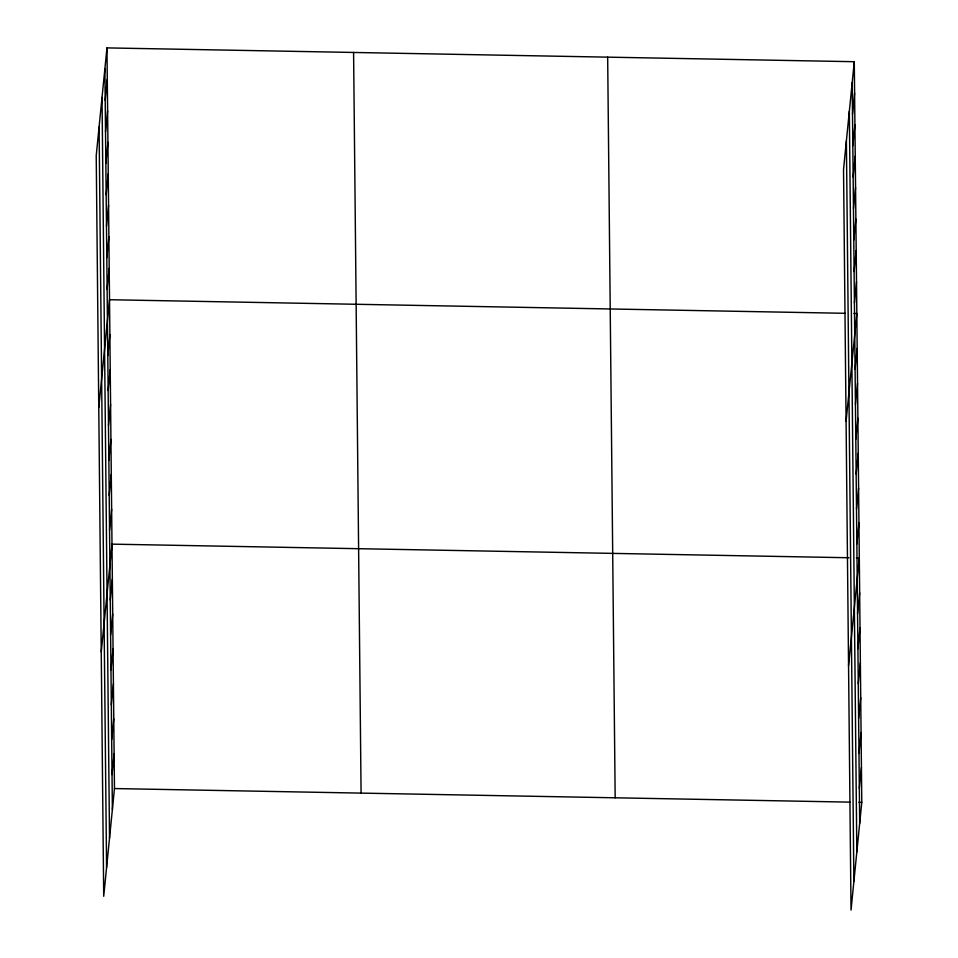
<?xml version="1.0" encoding="UTF-8"?>
<svg xmlns="http://www.w3.org/2000/svg" width="958" height="958" viewBox="0 0 958 958"><rect width="100%" height="100%" fill="white"/><g stroke="black" fill="none" stroke-linecap="round" stroke-linejoin="round"><path stroke-width="1.44" d="M106.973 47.9L96.219 155.639L103.715 896.293L114.469 788.554L106.973 47.9L854.285 61.707L861.781 802.361L851.027 910.1L843.531 169.446L854.285 61.707M105.2 100.315L107.296 79.382M105.524 131.797L107.607 110.853M105.835 163.279L107.931 142.335M106.158 194.749L108.254 173.817M106.482 226.232L108.565 205.287M106.793 257.702L108.889 236.77M107.116 289.184L109.2 268.24M98.77 407.461L109.523 299.722L845.088 313.302M107.787 355.586L109.883 334.641M108.146 390.493L110.23 369.56M108.493 425.412L110.589 404.468M108.853 460.331L110.936 439.387M109.2 495.25L111.296 474.306M109.559 530.157L111.643 509.225M101.249 651.883L112.002 544.144L849.028 557.748M110.266 599.995L112.349 579.051M110.613 634.915L112.709 613.97M110.972 669.834L113.056 648.889M111.32 704.741L113.415 683.808M111.679 739.66L113.763 718.728M112.026 774.579L114.122 753.635M852.512 114.122L854.596 93.177M852.824 145.592L854.919 124.66M853.147 177.074L855.243 156.13M853.47 208.557L855.554 187.612M853.782 240.027L855.877 219.095M854.105 271.509L856.189 250.565M854.416 302.991L856.512 282.047M846.082 421.269L856.835 313.529L853.889 313.47M855.099 369.381L857.182 348.437M855.446 404.3L857.542 383.356M855.805 439.219L857.889 418.275M856.153 474.126L858.248 453.194M856.512 509.045L858.596 488.101M856.859 543.964L858.955 523.02M848.548 665.678L859.302 557.939L856.368 557.891M857.566 613.803L859.661 592.858M857.925 648.71L860.009 627.777M858.272 683.629L860.368 662.685M858.631 718.548L860.715 697.604M858.979 753.467L861.074 732.523M859.338 788.374L861.422 767.442M114.469 788.554L850.033 802.133M858.847 802.301L861.781 802.361M852.189 82.639L859.685 823.293M849.327 111.284L856.835 851.937M846.381 140.802L853.889 881.456M607.671 57.145L615.168 797.798M353.586 52.45L361.082 793.104M104.889 68.844L112.385 809.498M102.027 97.488L109.523 838.142M99.081 126.995L106.578 867.649"/></g></svg>
